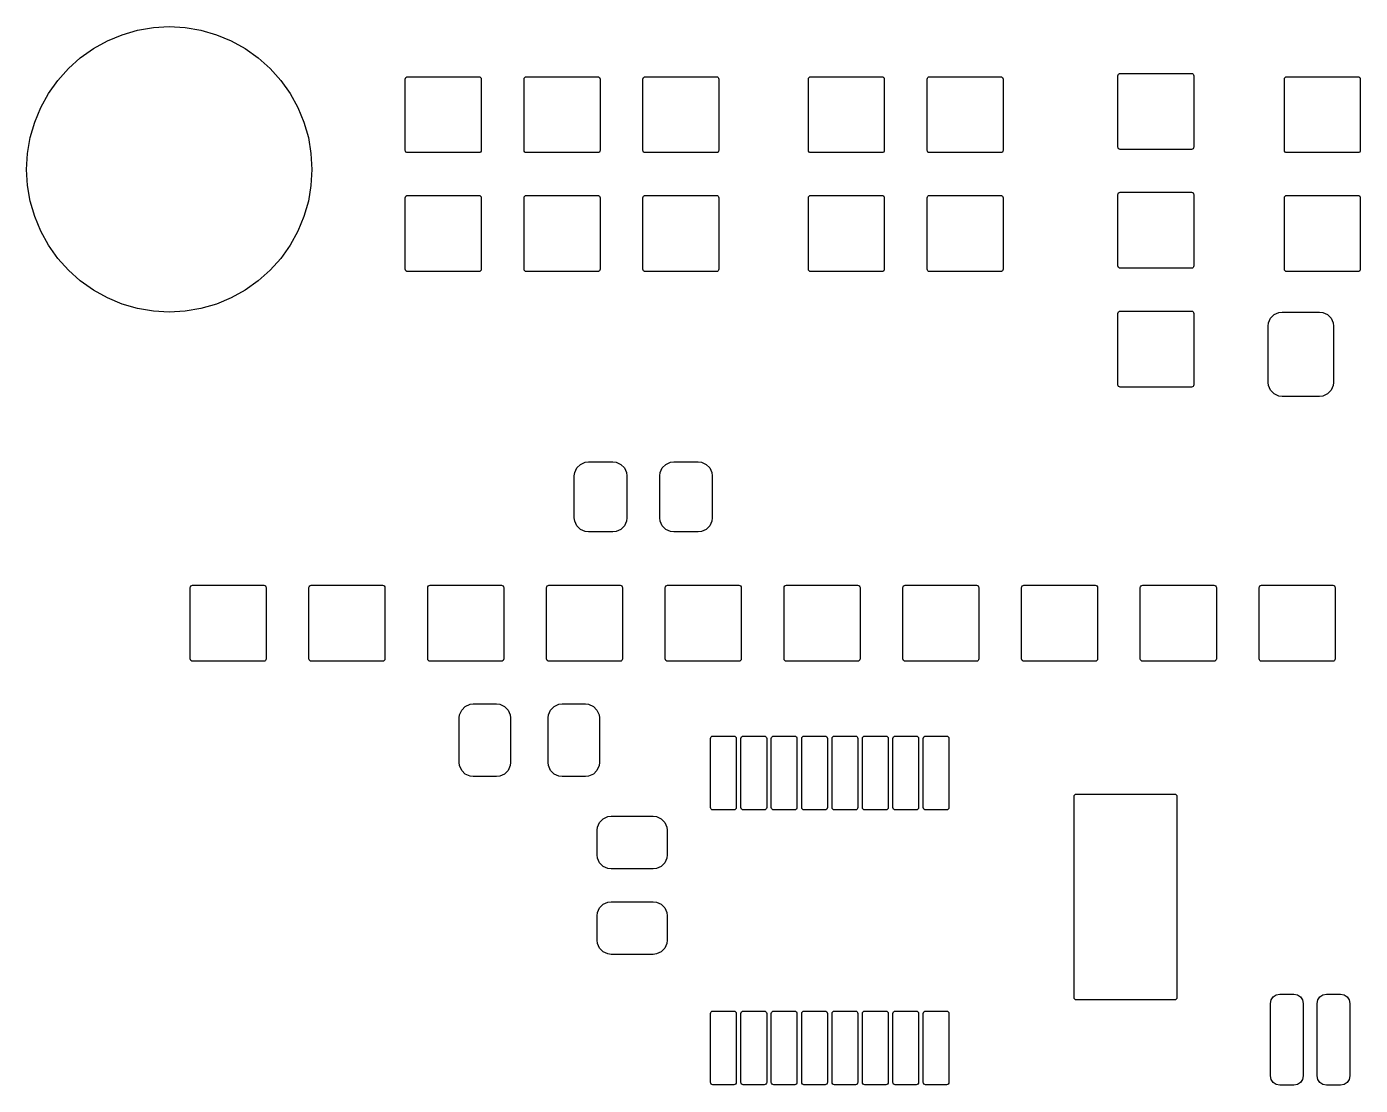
# Model space of a CAD drawing. Extents: x -0.12 to 2.12, y -0.12 to 2.52.
# Drawn here: x -0.12 to 1.003, y 1.631 to 2.522 of the extents above; entities that cross this region are included whole.
import ezdxf

# ---------------------------------------------------------------- set-up
doc = ezdxf.new("R2010")
doc.units = 0
doc.header["$MEASUREMENT"] = 0
doc.layers.add('BLACK', color=7, linetype='CONTINUOUS')

msp = doc.modelspace()

# ---------------------------------------------------------------- linework, layer by layer
at = {"layer": 'BLACK', "linetype": 'CONTINUOUS'}
for p, q in [((-0.0397, 2.5149), (-0.0267, 2.5186)), ((-0.0267, 2.5186), (-0.0134, 2.5209)), ((-0.0134, 2.5209), (0, 2.5217)), ((0, 2.5217), (0.0134, 2.5209)), ((0.0134, 2.5209), (0.0267, 2.5186)), ((0.0267, 2.5186), (0.0397, 2.5149)), ((-0.0639, 2.5032), (-0.0521, 2.5098)), ((-0.0521, 2.5098), (-0.0397, 2.5149)), ((0.0397, 2.5149), (0.0521, 2.5098)), ((0.0521, 2.5098), (0.0639, 2.5032)), ((-0.0849, 2.4865), (-0.0749, 2.4955)), ((-0.0749, 2.4955), (-0.0639, 2.5032)), ((0.0639, 2.5032), (0.0749, 2.4955)), ((0.0749, 2.4955), (0.0849, 2.4865)), ((-0.0939, 2.4764), (-0.0849, 2.4865)), ((0.0849, 2.4865), (0.0939, 2.4764)), ((0.7989, 2.4811), (0.7993, 2.4818)), ((0.7993, 2.4818), (0.8, 2.4822)), ((0.8, 2.4822), (0.8007, 2.4824)), ((0.8007, 2.4824), (0.8607, 2.4824)), ((0.8607, 2.4824), (0.8615, 2.4822)), ((0.8615, 2.4822), (0.8621, 2.4818)), ((0.8621, 2.4818), (0.8625, 2.4811)), ((-0.1017, 2.4655), (-0.0939, 2.4764)), ((0.0939, 2.4764), (0.1017, 2.4655)), ((0.1987, 2.4776), (0.1989, 2.4784)), ((0.1987, 2.4176), (0.1987, 2.4776)), ((0.1989, 2.4784), (0.1993, 2.479)), ((0.1993, 2.479), (0.2, 2.4795)), ((0.2, 2.4795), (0.2007, 2.4796)), ((0.2007, 2.4796), (0.2607, 2.4796)), ((0.2607, 2.4796), (0.2615, 2.4795)), ((0.2615, 2.4795), (0.2621, 2.479)), ((0.2621, 2.479), (0.2625, 2.4784)), ((0.2625, 2.4784), (0.2627, 2.4776)), ((0.2627, 2.4776), (0.2627, 2.4176)), ((0.2987, 2.4776), (0.2989, 2.4784)), ((0.2987, 2.4176), (0.2987, 2.4776)), ((0.2989, 2.4784), (0.2993, 2.479)), ((0.2993, 2.479), (0.3, 2.4795)), ((0.3, 2.4795), (0.3007, 2.4796)), ((0.3007, 2.4796), (0.3607, 2.4796)), ((0.3607, 2.4796), (0.3615, 2.4795)), ((0.3615, 2.4795), (0.3621, 2.479)), ((0.3621, 2.479), (0.3625, 2.4784)), ((0.3625, 2.4784), (0.3627, 2.4776)), ((0.3627, 2.4776), (0.3627, 2.4176)), ((0.3987, 2.4776), (0.3989, 2.4784)), ((0.3987, 2.4176), (0.3987, 2.4776)), ((0.3989, 2.4784), (0.3993, 2.479)), ((0.3993, 2.479), (0.4, 2.4795)), ((0.4, 2.4795), (0.4007, 2.4796)), ((0.4007, 2.4796), (0.4607, 2.4796)), ((0.4607, 2.4796), (0.4615, 2.4795)), ((0.4615, 2.4795), (0.4621, 2.479)), ((0.4621, 2.479), (0.4625, 2.4784)), ((0.4625, 2.4784), (0.4627, 2.4776)), ((0.4627, 2.4776), (0.4627, 2.4176)), ((0.5381, 2.4776), (0.5383, 2.4784)), ((0.5381, 2.4176), (0.5381, 2.4776)), ((0.5383, 2.4784), (0.5387, 2.479)), ((0.5387, 2.479), (0.5393, 2.4795)), ((0.5393, 2.4795), (0.5401, 2.4796)), ((0.5401, 2.4796), (0.6001, 2.4796)), ((0.6001, 2.4796), (0.6008, 2.4795)), ((0.6008, 2.4795), (0.6015, 2.479)), ((0.6015, 2.479), (0.6019, 2.4784)), ((0.6019, 2.4784), (0.602, 2.4776)), ((0.602, 2.4776), (0.602, 2.4176)), ((0.6381, 2.4776), (0.6383, 2.4784)), ((0.6381, 2.4176), (0.6381, 2.4776)), ((0.6383, 2.4784), (0.6387, 2.479)), ((0.6387, 2.479), (0.6393, 2.4795)), ((0.6393, 2.4795), (0.6401, 2.4796)), ((0.6401, 2.4796), (0.7001, 2.4796)), ((0.7001, 2.4796), (0.7008, 2.4795)), ((0.7008, 2.4795), (0.7015, 2.479)), ((0.7015, 2.479), (0.7019, 2.4784)), ((0.7019, 2.4784), (0.702, 2.4776)), ((0.702, 2.4776), (0.702, 2.4176)), ((0.7987, 2.4804), (0.7989, 2.4811)), ((0.7987, 2.4204), (0.7987, 2.4804)), ((0.8625, 2.4811), (0.8627, 2.4804)), ((0.8627, 2.4804), (0.8627, 2.4204)), ((0.9389, 2.4776), (0.939, 2.4784)), ((0.9389, 2.4176), (0.9389, 2.4776)), ((0.939, 2.4784), (0.9395, 2.479)), ((0.9395, 2.479), (0.9401, 2.4795)), ((0.9401, 2.4795), (0.9409, 2.4796)), ((0.9409, 2.4796), (1.0009, 2.4796)), ((1.0009, 2.4796), (1.0016, 2.4795)), ((1.0016, 2.4795), (1.0023, 2.479)), ((1.0023, 2.479), (1.0027, 2.4784)), ((1.0027, 2.4784), (1.0028, 2.4776)), ((1.0028, 2.4776), (1.0028, 2.4176)), ((-0.1082, 2.4537), (-0.1017, 2.4655)), ((0.1017, 2.4655), (0.1082, 2.4537)), ((-0.1133, 2.4412), (-0.1082, 2.4537)), ((0.1082, 2.4537), (0.1133, 2.4412)), ((-0.1171, 2.4283), (-0.1133, 2.4412)), ((0.1133, 2.4412), (0.1171, 2.4283)), ((-0.1193, 2.415), (-0.1171, 2.4283)), ((0.1171, 2.4283), (0.1193, 2.415)), ((-0.1201, 2.4016), (-0.1193, 2.415)), ((0.1193, 2.415), (0.1201, 2.4016)), ((0.1989, 2.4169), (0.1987, 2.4176)), ((0.1993, 2.4162), (0.1989, 2.4169)), ((0.2, 2.4158), (0.1993, 2.4162)), ((0.2007, 2.4157), (0.2, 2.4158)), ((0.2607, 2.4157), (0.2007, 2.4157)), ((0.2615, 2.4158), (0.2607, 2.4157)), ((0.2621, 2.4162), (0.2615, 2.4158)), ((0.2625, 2.4169), (0.2621, 2.4162)), ((0.2627, 2.4176), (0.2625, 2.4169)), ((0.2989, 2.4169), (0.2987, 2.4176)), ((0.2993, 2.4162), (0.2989, 2.4169)), ((0.3, 2.4158), (0.2993, 2.4162)), ((0.3007, 2.4157), (0.3, 2.4158)), ((0.3607, 2.4157), (0.3007, 2.4157)), ((0.3615, 2.4158), (0.3607, 2.4157)), ((0.3621, 2.4162), (0.3615, 2.4158)), ((0.3625, 2.4169), (0.3621, 2.4162)), ((0.3627, 2.4176), (0.3625, 2.4169)), ((0.3989, 2.4169), (0.3987, 2.4176)), ((0.3993, 2.4162), (0.3989, 2.4169)), ((0.4, 2.4158), (0.3993, 2.4162)), ((0.4007, 2.4157), (0.4, 2.4158)), ((0.4607, 2.4157), (0.4007, 2.4157)), ((0.4615, 2.4158), (0.4607, 2.4157)), ((0.4621, 2.4162), (0.4615, 2.4158)), ((0.4625, 2.4169), (0.4621, 2.4162)), ((0.4627, 2.4176), (0.4625, 2.4169)), ((0.5383, 2.4169), (0.5381, 2.4176)), ((0.5387, 2.4162), (0.5383, 2.4169)), ((0.5393, 2.4158), (0.5387, 2.4162)), ((0.5401, 2.4157), (0.5393, 2.4158)), ((0.6001, 2.4157), (0.5401, 2.4157)), ((0.6008, 2.4158), (0.6001, 2.4157)), ((0.6015, 2.4162), (0.6008, 2.4158)), ((0.6019, 2.4169), (0.6015, 2.4162)), ((0.602, 2.4176), (0.6019, 2.4169)), ((0.6383, 2.4169), (0.6381, 2.4176)), ((0.6387, 2.4162), (0.6383, 2.4169)), ((0.6393, 2.4158), (0.6387, 2.4162)), ((0.6401, 2.4157), (0.6393, 2.4158)), ((0.7001, 2.4157), (0.6401, 2.4157)), ((0.7008, 2.4158), (0.7001, 2.4157)), ((0.7015, 2.4162), (0.7008, 2.4158)), ((0.7019, 2.4169), (0.7015, 2.4162)), ((0.702, 2.4176), (0.7019, 2.4169)), ((0.7989, 2.4196), (0.7987, 2.4204)), ((0.7993, 2.419), (0.7989, 2.4196)), ((0.8, 2.4186), (0.7993, 2.419)), ((0.8007, 2.4184), (0.8, 2.4186)), ((0.8607, 2.4184), (0.8007, 2.4184)), ((0.8615, 2.4186), (0.8607, 2.4184)), ((0.8621, 2.419), (0.8615, 2.4186)), ((0.8625, 2.4196), (0.8621, 2.419)), ((0.8627, 2.4204), (0.8625, 2.4196)), ((0.939, 2.4169), (0.9389, 2.4176)), ((0.9395, 2.4162), (0.939, 2.4169)), ((0.9401, 2.4158), (0.9395, 2.4162)), ((0.9409, 2.4157), (0.9401, 2.4158)), ((1.0009, 2.4157), (0.9409, 2.4157)), ((1.0016, 2.4158), (1.0009, 2.4157)), ((1.0023, 2.4162), (1.0016, 2.4158)), ((1.0027, 2.4169), (1.0023, 2.4162)), ((1.0028, 2.4176), (1.0027, 2.4169)), ((-0.1193, 2.3881), (-0.1201, 2.4016)), ((0.1201, 2.4016), (0.1193, 2.3881)), ((-0.1171, 2.3749), (-0.1193, 2.3881)), ((0.1193, 2.3881), (0.1171, 2.3749)), ((0.7987, 2.3804), (0.7989, 2.3811)), ((0.7989, 2.3811), (0.7993, 2.3818)), ((0.7993, 2.3818), (0.8, 2.3822)), ((0.8, 2.3822), (0.8007, 2.3824)), ((0.8007, 2.3824), (0.8607, 2.3824)), ((0.8607, 2.3824), (0.8615, 2.3822)), ((0.8615, 2.3822), (0.8621, 2.3818)), ((0.8621, 2.3818), (0.8625, 2.3811)), ((0.8625, 2.3811), (0.8627, 2.3804)), ((-0.1133, 2.3619), (-0.1171, 2.3749)), ((0.1171, 2.3749), (0.1133, 2.3619)), ((0.1987, 2.3776), (0.1989, 2.3784)), ((0.1987, 2.3176), (0.1987, 2.3776)), ((0.1989, 2.3784), (0.1993, 2.379)), ((0.1993, 2.379), (0.2, 2.3795)), ((0.2, 2.3795), (0.2007, 2.3796)), ((0.2007, 2.3796), (0.2607, 2.3796)), ((0.2607, 2.3796), (0.2615, 2.3795)), ((0.2615, 2.3795), (0.2621, 2.379)), ((0.2621, 2.379), (0.2625, 2.3784)), ((0.2625, 2.3784), (0.2627, 2.3776)), ((0.2627, 2.3776), (0.2627, 2.3176)), ((0.2987, 2.3776), (0.2989, 2.3784)), ((0.2987, 2.3176), (0.2987, 2.3776)), ((0.2989, 2.3784), (0.2993, 2.379)), ((0.2993, 2.379), (0.3, 2.3795)), ((0.3, 2.3795), (0.3007, 2.3796)), ((0.3007, 2.3796), (0.3607, 2.3796)), ((0.3607, 2.3796), (0.3615, 2.3795)), ((0.3615, 2.3795), (0.3621, 2.379)), ((0.3621, 2.379), (0.3625, 2.3784)), ((0.3625, 2.3784), (0.3627, 2.3776)), ((0.3627, 2.3776), (0.3627, 2.3176)), ((0.3987, 2.3776), (0.3989, 2.3784)), ((0.3987, 2.3176), (0.3987, 2.3776)), ((0.3989, 2.3784), (0.3993, 2.379)), ((0.3993, 2.379), (0.4, 2.3795)), ((0.4, 2.3795), (0.4007, 2.3796)), ((0.4007, 2.3796), (0.4607, 2.3796)), ((0.4607, 2.3796), (0.4615, 2.3795)), ((0.4615, 2.3795), (0.4621, 2.379)), ((0.4621, 2.379), (0.4625, 2.3784)), ((0.4625, 2.3784), (0.4627, 2.3776)), ((0.4627, 2.3776), (0.4627, 2.3176)), ((0.5381, 2.3776), (0.5383, 2.3784)), ((0.5381, 2.3176), (0.5381, 2.3776)), ((0.5383, 2.3784), (0.5387, 2.379)), ((0.5387, 2.379), (0.5393, 2.3795)), ((0.5393, 2.3795), (0.5401, 2.3796)), ((0.5401, 2.3796), (0.6001, 2.3796)), ((0.6001, 2.3796), (0.6008, 2.3795)), ((0.6008, 2.3795), (0.6015, 2.379)), ((0.6015, 2.379), (0.6019, 2.3784)), ((0.6019, 2.3784), (0.602, 2.3776)), ((0.602, 2.3776), (0.602, 2.3176)), ((0.6381, 2.3776), (0.6383, 2.3784)), ((0.6381, 2.3176), (0.6381, 2.3776)), ((0.6383, 2.3784), (0.6387, 2.379)), ((0.6387, 2.379), (0.6393, 2.3795)), ((0.6393, 2.3795), (0.6401, 2.3796)), ((0.6401, 2.3796), (0.7001, 2.3796)), ((0.7001, 2.3796), (0.7008, 2.3795)), ((0.7008, 2.3795), (0.7015, 2.379)), ((0.7015, 2.379), (0.7019, 2.3784)), ((0.7019, 2.3784), (0.702, 2.3776)), ((0.702, 2.3776), (0.702, 2.3176)), ((0.7987, 2.3204), (0.7987, 2.3804)), ((0.8627, 2.3804), (0.8627, 2.3204)), ((0.9389, 2.3776), (0.939, 2.3784)), ((0.9389, 2.3176), (0.9389, 2.3776)), ((0.939, 2.3784), (0.9395, 2.379)), ((0.9395, 2.379), (0.9401, 2.3795)), ((0.9401, 2.3795), (0.9409, 2.3796)), ((0.9409, 2.3796), (1.0009, 2.3796)), ((1.0009, 2.3796), (1.0016, 2.3795)), ((1.0016, 2.3795), (1.0023, 2.379)), ((1.0023, 2.379), (1.0027, 2.3784)), ((1.0027, 2.3784), (1.0028, 2.3776)), ((1.0028, 2.3776), (1.0028, 2.3176)), ((-0.1082, 2.3495), (-0.1133, 2.3619)), ((0.1133, 2.3619), (0.1082, 2.3495)), ((-0.1017, 2.3377), (-0.1082, 2.3495)), ((0.1082, 2.3495), (0.1017, 2.3377)), ((-0.0939, 2.3267), (-0.1017, 2.3377)), ((0.1017, 2.3377), (0.0939, 2.3267)), ((-0.0849, 2.3167), (-0.0939, 2.3267)), ((0.0939, 2.3267), (0.0849, 2.3167)), ((-0.0749, 2.3077), (-0.0849, 2.3167)), ((0.0849, 2.3167), (0.0749, 2.3077)), ((0.1989, 2.3169), (0.1987, 2.3176)), ((0.1993, 2.3162), (0.1989, 2.3169)), ((0.2, 2.3158), (0.1993, 2.3162)), ((0.2007, 2.3157), (0.2, 2.3158)), ((0.2607, 2.3157), (0.2007, 2.3157)), ((0.2615, 2.3158), (0.2607, 2.3157)), ((0.2621, 2.3162), (0.2615, 2.3158)), ((0.2625, 2.3169), (0.2621, 2.3162)), ((0.2627, 2.3176), (0.2625, 2.3169)), ((0.2989, 2.3169), (0.2987, 2.3176)), ((0.2993, 2.3162), (0.2989, 2.3169)), ((0.3, 2.3158), (0.2993, 2.3162)), ((0.3007, 2.3157), (0.3, 2.3158)), ((0.3607, 2.3157), (0.3007, 2.3157)), ((0.3615, 2.3158), (0.3607, 2.3157)), ((0.3621, 2.3162), (0.3615, 2.3158)), ((0.3625, 2.3169), (0.3621, 2.3162)), ((0.3627, 2.3176), (0.3625, 2.3169)), ((0.3989, 2.3169), (0.3987, 2.3176)), ((0.3993, 2.3162), (0.3989, 2.3169)), ((0.4, 2.3158), (0.3993, 2.3162)), ((0.4007, 2.3157), (0.4, 2.3158)), ((0.4607, 2.3157), (0.4007, 2.3157)), ((0.4615, 2.3158), (0.4607, 2.3157)), ((0.4621, 2.3162), (0.4615, 2.3158)), ((0.4625, 2.3169), (0.4621, 2.3162)), ((0.4627, 2.3176), (0.4625, 2.3169)), ((0.5383, 2.3169), (0.5381, 2.3176)), ((0.5387, 2.3162), (0.5383, 2.3169)), ((0.5393, 2.3158), (0.5387, 2.3162)), ((0.5401, 2.3157), (0.5393, 2.3158)), ((0.6001, 2.3157), (0.5401, 2.3157)), ((0.6008, 2.3158), (0.6001, 2.3157)), ((0.6015, 2.3162), (0.6008, 2.3158)), ((0.6019, 2.3169), (0.6015, 2.3162)), ((0.602, 2.3176), (0.6019, 2.3169)), ((0.6383, 2.3169), (0.6381, 2.3176)), ((0.6387, 2.3162), (0.6383, 2.3169)), ((0.6393, 2.3158), (0.6387, 2.3162)), ((0.6401, 2.3157), (0.6393, 2.3158)), ((0.7001, 2.3157), (0.6401, 2.3157)), ((0.7008, 2.3158), (0.7001, 2.3157)), ((0.7015, 2.3162), (0.7008, 2.3158)), ((0.7019, 2.3169), (0.7015, 2.3162)), ((0.702, 2.3176), (0.7019, 2.3169)), ((0.7989, 2.3196), (0.7987, 2.3204)), ((0.7993, 2.319), (0.7989, 2.3196)), ((0.8, 2.3186), (0.7993, 2.319)), ((0.8007, 2.3184), (0.8, 2.3186)), ((0.8607, 2.3184), (0.8007, 2.3184)), ((0.8615, 2.3186), (0.8607, 2.3184)), ((0.8621, 2.319), (0.8615, 2.3186)), ((0.8625, 2.3196), (0.8621, 2.319)), ((0.8627, 2.3204), (0.8625, 2.3196)), ((0.939, 2.3169), (0.9389, 2.3176)), ((0.9395, 2.3162), (0.939, 2.3169)), ((0.9401, 2.3158), (0.9395, 2.3162)), ((0.9409, 2.3157), (0.9401, 2.3158)), ((1.0009, 2.3157), (0.9409, 2.3157)), ((1.0016, 2.3158), (1.0009, 2.3157)), ((1.0023, 2.3162), (1.0016, 2.3158)), ((1.0027, 2.3169), (1.0023, 2.3162)), ((1.0028, 2.3176), (1.0027, 2.3169)), ((-0.0639, 2.2999), (-0.0749, 2.3077)), ((0.0749, 2.3077), (0.0639, 2.2999)), ((-0.0521, 2.2934), (-0.0639, 2.2999)), ((-0.0397, 2.2882), (-0.0521, 2.2934)), ((0.0521, 2.2934), (0.0397, 2.2882)), ((0.0639, 2.2999), (0.0521, 2.2934)), ((-0.0267, 2.2845), (-0.0397, 2.2882)), ((-0.0134, 2.2823), (-0.0267, 2.2845)), ((0, 2.2815), (-0.0134, 2.2823)), ((0.0134, 2.2823), (0, 2.2815)), ((0.0267, 2.2845), (0.0134, 2.2823)), ((0.0397, 2.2882), (0.0267, 2.2845)), ((0.7987, 2.2804), (0.7989, 2.2811)), ((0.7987, 2.2204), (0.7987, 2.2804)), ((0.7989, 2.2811), (0.7993, 2.2818)), ((0.7993, 2.2818), (0.8, 2.2822)), ((0.8, 2.2822), (0.8007, 2.2824)), ((0.8007, 2.2824), (0.8607, 2.2824)), ((0.8607, 2.2824), (0.8615, 2.2822)), ((0.8615, 2.2822), (0.8621, 2.2818)), ((0.8621, 2.2818), (0.8625, 2.2811)), ((0.8625, 2.2811), (0.8627, 2.2804)), ((0.8627, 2.2804), (0.8627, 2.2204)), ((0.9303, 2.2794), (0.9343, 2.2812)), ((0.9343, 2.2812), (0.937, 2.2815)), ((0.937, 2.2815), (0.9685, 2.2815)), ((0.9685, 2.2815), (0.9712, 2.2812)), ((0.9712, 2.2812), (0.9752, 2.2794)), ((0.9252, 2.2697), (0.9255, 2.2724)), ((0.9252, 2.2224), (0.9252, 2.2697)), ((0.9255, 2.2724), (0.9273, 2.2764)), ((0.9273, 2.2764), (0.9303, 2.2794)), ((0.9752, 2.2794), (0.9782, 2.2764)), ((0.9782, 2.2764), (0.98, 2.2724)), ((0.98, 2.2724), (0.9803, 2.2697)), ((0.9803, 2.2697), (0.9803, 2.2224)), ((0.7989, 2.2196), (0.7987, 2.2204)), ((0.7993, 2.219), (0.7989, 2.2196)), ((0.8, 2.2186), (0.7993, 2.219)), ((0.8007, 2.2184), (0.8, 2.2186)), ((0.8607, 2.2184), (0.8007, 2.2184)), ((0.8615, 2.2186), (0.8607, 2.2184)), ((0.8621, 2.219), (0.8615, 2.2186)), ((0.8625, 2.2196), (0.8621, 2.219)), ((0.8627, 2.2204), (0.8625, 2.2196)), ((0.9255, 2.2197), (0.9252, 2.2224)), ((0.9273, 2.2158), (0.9255, 2.2197)), ((0.9303, 2.2127), (0.9273, 2.2158)), ((0.9343, 2.2109), (0.9303, 2.2127)), ((0.9752, 2.2127), (0.9712, 2.2109)), ((0.9782, 2.2158), (0.9752, 2.2127)), ((0.98, 2.2197), (0.9782, 2.2158)), ((0.9803, 2.2224), (0.98, 2.2197)), ((0.937, 2.2106), (0.9343, 2.2109)), ((0.9685, 2.2106), (0.937, 2.2106)), ((0.9712, 2.2109), (0.9685, 2.2106)), ((0.341, 2.1437), (0.3414, 2.1464)), ((0.3414, 2.1464), (0.3431, 2.1504)), ((0.3431, 2.1504), (0.3462, 2.1534)), ((0.3462, 2.1534), (0.3502, 2.1552)), ((0.3502, 2.1552), (0.3529, 2.1555)), ((0.3529, 2.1555), (0.3735, 2.1555)), ((0.3735, 2.1555), (0.3762, 2.1552)), ((0.3762, 2.1552), (0.3802, 2.1534)), ((0.3802, 2.1534), (0.3833, 2.1504)), ((0.3833, 2.1504), (0.385, 2.1464)), ((0.385, 2.1464), (0.3853, 2.1437)), ((0.4129, 2.1437), (0.4132, 2.1464)), ((0.4132, 2.1464), (0.415, 2.1504)), ((0.415, 2.1504), (0.418, 2.1534)), ((0.418, 2.1534), (0.422, 2.1552)), ((0.422, 2.1552), (0.4247, 2.1555)), ((0.4247, 2.1555), (0.4454, 2.1555)), ((0.4454, 2.1555), (0.4481, 2.1552)), ((0.4481, 2.1552), (0.452, 2.1534)), ((0.452, 2.1534), (0.4551, 2.1504)), ((0.4551, 2.1504), (0.4569, 2.1464)), ((0.4569, 2.1464), (0.4572, 2.1437)), ((0.341, 2.1083), (0.341, 2.1437)), ((0.3853, 2.1437), (0.3853, 2.1083)), ((0.4129, 2.1083), (0.4129, 2.1437)), ((0.4572, 2.1437), (0.4572, 2.1083)), ((0.3414, 2.1056), (0.341, 2.1083)), ((0.3431, 2.1016), (0.3414, 2.1056)), ((0.3462, 2.0985), (0.3431, 2.1016)), ((0.3833, 2.1016), (0.3802, 2.0985)), ((0.385, 2.1056), (0.3833, 2.1016)), ((0.3853, 2.1083), (0.385, 2.1056)), ((0.4132, 2.1056), (0.4129, 2.1083)), ((0.415, 2.1016), (0.4132, 2.1056)), ((0.418, 2.0985), (0.415, 2.1016)), ((0.4551, 2.1016), (0.452, 2.0985)), ((0.4569, 2.1056), (0.4551, 2.1016)), ((0.4572, 2.1083), (0.4569, 2.1056)), ((0.3502, 2.0968), (0.3462, 2.0985)), ((0.3529, 2.0965), (0.3502, 2.0968)), ((0.3735, 2.0965), (0.3529, 2.0965)), ((0.3762, 2.0968), (0.3735, 2.0965)), ((0.3802, 2.0985), (0.3762, 2.0968)), ((0.422, 2.0968), (0.418, 2.0985)), ((0.4247, 2.0965), (0.422, 2.0968)), ((0.4454, 2.0965), (0.4247, 2.0965)), ((0.4481, 2.0968), (0.4454, 2.0965)), ((0.452, 2.0985), (0.4481, 2.0968)), ((0.0176, 2.0497), (0.0178, 2.0504)), ((0.0176, 1.9897), (0.0176, 2.0497)), ((0.0178, 2.0504), (0.0182, 2.0511)), ((0.0182, 2.0511), (0.0189, 2.0515)), ((0.0189, 2.0515), (0.0196, 2.0517)), ((0.0196, 2.0517), (0.0796, 2.0517)), ((0.0796, 2.0517), (0.0804, 2.0515)), ((0.0804, 2.0515), (0.081, 2.0511)), ((0.081, 2.0511), (0.0814, 2.0504)), ((0.0814, 2.0504), (0.0816, 2.0497)), ((0.0816, 2.0497), (0.0816, 1.9897)), ((0.1176, 2.0497), (0.1178, 2.0504)), ((0.1176, 1.9897), (0.1176, 2.0497)), ((0.1178, 2.0504), (0.1182, 2.0511)), ((0.1182, 2.0511), (0.1189, 2.0515)), ((0.1189, 2.0515), (0.1196, 2.0517)), ((0.1196, 2.0517), (0.1796, 2.0517)), ((0.1796, 2.0517), (0.1804, 2.0515)), ((0.1804, 2.0515), (0.181, 2.0511)), ((0.181, 2.0511), (0.1814, 2.0504)), ((0.1814, 2.0504), (0.1816, 2.0497)), ((0.1816, 2.0497), (0.1816, 1.9897)), ((0.2176, 2.0497), (0.2178, 2.0504)), ((0.2176, 1.9897), (0.2176, 2.0497)), ((0.2178, 2.0504), (0.2182, 2.0511)), ((0.2182, 2.0511), (0.2189, 2.0515)), ((0.2189, 2.0515), (0.2196, 2.0517)), ((0.2196, 2.0517), (0.2796, 2.0517)), ((0.2796, 2.0517), (0.2804, 2.0515)), ((0.2804, 2.0515), (0.281, 2.0511)), ((0.281, 2.0511), (0.2814, 2.0504)), ((0.2814, 2.0504), (0.2816, 2.0497)), ((0.2816, 2.0497), (0.2816, 1.9897)), ((0.3176, 2.0497), (0.3178, 2.0504)), ((0.3176, 1.9897), (0.3176, 2.0497)), ((0.3178, 2.0504), (0.3182, 2.0511)), ((0.3182, 2.0511), (0.3189, 2.0515)), ((0.3189, 2.0515), (0.3196, 2.0517)), ((0.3196, 2.0517), (0.3796, 2.0517)), ((0.3796, 2.0517), (0.3804, 2.0515)), ((0.3804, 2.0515), (0.381, 2.0511)), ((0.381, 2.0511), (0.3814, 2.0504)), ((0.3814, 2.0504), (0.3816, 2.0497)), ((0.3816, 2.0497), (0.3816, 1.9897)), ((0.4176, 2.0497), (0.4178, 2.0504)), ((0.4176, 1.9897), (0.4176, 2.0497)), ((0.4178, 2.0504), (0.4182, 2.0511)), ((0.4182, 2.0511), (0.4189, 2.0515)), ((0.4189, 2.0515), (0.4196, 2.0517)), ((0.4196, 2.0517), (0.4796, 2.0517)), ((0.4796, 2.0517), (0.4804, 2.0515)), ((0.4804, 2.0515), (0.481, 2.0511)), ((0.481, 2.0511), (0.4814, 2.0504)), ((0.4814, 2.0504), (0.4816, 2.0497)), ((0.4816, 2.0497), (0.4816, 1.9897)), ((0.5176, 2.0497), (0.5178, 2.0504)), ((0.5176, 1.9897), (0.5176, 2.0497)), ((0.5178, 2.0504), (0.5182, 2.0511)), ((0.5182, 2.0511), (0.5189, 2.0515)), ((0.5189, 2.0515), (0.5196, 2.0517)), ((0.5196, 2.0517), (0.5796, 2.0517)), ((0.5796, 2.0517), (0.5804, 2.0515)), ((0.5804, 2.0515), (0.581, 2.0511)), ((0.581, 2.0511), (0.5814, 2.0504)), ((0.5814, 2.0504), (0.5816, 2.0497)), ((0.5816, 2.0497), (0.5816, 1.9897)), ((0.6176, 2.0497), (0.6178, 2.0504)), ((0.6176, 1.9897), (0.6176, 2.0497)), ((0.6178, 2.0504), (0.6182, 2.0511)), ((0.6182, 2.0511), (0.6189, 2.0515)), ((0.6189, 2.0515), (0.6196, 2.0517)), ((0.6196, 2.0517), (0.6796, 2.0517)), ((0.6796, 2.0517), (0.6804, 2.0515)), ((0.6804, 2.0515), (0.681, 2.0511)), ((0.681, 2.0511), (0.6814, 2.0504)), ((0.6814, 2.0504), (0.6816, 2.0497)), ((0.6816, 2.0497), (0.6816, 1.9897)), ((0.7176, 2.0497), (0.7178, 2.0504)), ((0.7176, 1.9897), (0.7176, 2.0497)), ((0.7178, 2.0504), (0.7182, 2.0511)), ((0.7182, 2.0511), (0.7189, 2.0515)), ((0.7189, 2.0515), (0.7196, 2.0517)), ((0.7196, 2.0517), (0.7796, 2.0517)), ((0.7796, 2.0517), (0.7804, 2.0515)), ((0.7804, 2.0515), (0.781, 2.0511)), ((0.781, 2.0511), (0.7814, 2.0504)), ((0.7814, 2.0504), (0.7816, 2.0497)), ((0.7816, 2.0497), (0.7816, 1.9897)), ((0.8176, 2.0497), (0.8178, 2.0504)), ((0.8176, 1.9897), (0.8176, 2.0497)), ((0.8178, 2.0504), (0.8182, 2.0511)), ((0.8182, 2.0511), (0.8189, 2.0515)), ((0.8189, 2.0515), (0.8196, 2.0517)), ((0.8196, 2.0517), (0.8796, 2.0517)), ((0.8796, 2.0517), (0.8804, 2.0515)), ((0.8804, 2.0515), (0.881, 2.0511)), ((0.881, 2.0511), (0.8814, 2.0504)), ((0.8814, 2.0504), (0.8816, 2.0497)), ((0.8816, 2.0497), (0.8816, 1.9897)), ((0.9176, 2.0497), (0.9178, 2.0504)), ((0.9176, 1.9897), (0.9176, 2.0497)), ((0.9178, 2.0504), (0.9182, 2.0511)), ((0.9182, 2.0511), (0.9189, 2.0515)), ((0.9189, 2.0515), (0.9196, 2.0517)), ((0.9196, 2.0517), (0.9796, 2.0517)), ((0.9796, 2.0517), (0.9804, 2.0515)), ((0.9804, 2.0515), (0.981, 2.0511)), ((0.981, 2.0511), (0.9814, 2.0504)), ((0.9814, 2.0504), (0.9816, 2.0497)), ((0.9816, 2.0497), (0.9816, 1.9897)), ((0.0178, 1.9889), (0.0176, 1.9897)), ((0.0182, 1.9883), (0.0178, 1.9889)), ((0.0189, 1.9879), (0.0182, 1.9883)), ((0.0196, 1.9877), (0.0189, 1.9879)), ((0.0796, 1.9877), (0.0196, 1.9877)), ((0.0804, 1.9879), (0.0796, 1.9877)), ((0.081, 1.9883), (0.0804, 1.9879)), ((0.0814, 1.9889), (0.081, 1.9883)), ((0.0816, 1.9897), (0.0814, 1.9889)), ((0.1178, 1.9889), (0.1176, 1.9897)), ((0.1182, 1.9883), (0.1178, 1.9889)), ((0.1189, 1.9879), (0.1182, 1.9883)), ((0.1196, 1.9877), (0.1189, 1.9879)), ((0.1796, 1.9877), (0.1196, 1.9877)), ((0.1804, 1.9879), (0.1796, 1.9877)), ((0.181, 1.9883), (0.1804, 1.9879)), ((0.1814, 1.9889), (0.181, 1.9883)), ((0.1816, 1.9897), (0.1814, 1.9889)), ((0.2178, 1.9889), (0.2176, 1.9897)), ((0.2182, 1.9883), (0.2178, 1.9889)), ((0.2189, 1.9879), (0.2182, 1.9883)), ((0.2196, 1.9877), (0.2189, 1.9879)), ((0.2796, 1.9877), (0.2196, 1.9877)), ((0.2804, 1.9879), (0.2796, 1.9877)), ((0.281, 1.9883), (0.2804, 1.9879)), ((0.2814, 1.9889), (0.281, 1.9883)), ((0.2816, 1.9897), (0.2814, 1.9889)), ((0.3178, 1.9889), (0.3176, 1.9897)), ((0.3182, 1.9883), (0.3178, 1.9889)), ((0.3189, 1.9879), (0.3182, 1.9883)), ((0.3196, 1.9877), (0.3189, 1.9879)), ((0.3796, 1.9877), (0.3196, 1.9877)), ((0.3804, 1.9879), (0.3796, 1.9877)), ((0.381, 1.9883), (0.3804, 1.9879)), ((0.3814, 1.9889), (0.381, 1.9883)), ((0.3816, 1.9897), (0.3814, 1.9889)), ((0.4178, 1.9889), (0.4176, 1.9897)), ((0.4182, 1.9883), (0.4178, 1.9889)), ((0.4189, 1.9879), (0.4182, 1.9883)), ((0.4196, 1.9877), (0.4189, 1.9879)), ((0.4796, 1.9877), (0.4196, 1.9877)), ((0.4804, 1.9879), (0.4796, 1.9877)), ((0.481, 1.9883), (0.4804, 1.9879)), ((0.4814, 1.9889), (0.481, 1.9883)), ((0.4816, 1.9897), (0.4814, 1.9889)), ((0.5178, 1.9889), (0.5176, 1.9897)), ((0.5182, 1.9883), (0.5178, 1.9889)), ((0.5189, 1.9879), (0.5182, 1.9883)), ((0.5196, 1.9877), (0.5189, 1.9879)), ((0.5796, 1.9877), (0.5196, 1.9877)), ((0.5804, 1.9879), (0.5796, 1.9877)), ((0.581, 1.9883), (0.5804, 1.9879)), ((0.5814, 1.9889), (0.581, 1.9883)), ((0.5816, 1.9897), (0.5814, 1.9889)), ((0.6178, 1.9889), (0.6176, 1.9897)), ((0.6182, 1.9883), (0.6178, 1.9889)), ((0.6189, 1.9879), (0.6182, 1.9883)), ((0.6196, 1.9877), (0.6189, 1.9879)), ((0.6796, 1.9877), (0.6196, 1.9877)), ((0.6804, 1.9879), (0.6796, 1.9877)), ((0.681, 1.9883), (0.6804, 1.9879)), ((0.6814, 1.9889), (0.681, 1.9883)), ((0.6816, 1.9897), (0.6814, 1.9889)), ((0.7178, 1.9889), (0.7176, 1.9897)), ((0.7182, 1.9883), (0.7178, 1.9889)), ((0.7189, 1.9879), (0.7182, 1.9883)), ((0.7196, 1.9877), (0.7189, 1.9879)), ((0.7796, 1.9877), (0.7196, 1.9877)), ((0.7804, 1.9879), (0.7796, 1.9877)), ((0.781, 1.9883), (0.7804, 1.9879)), ((0.7814, 1.9889), (0.781, 1.9883)), ((0.7816, 1.9897), (0.7814, 1.9889)), ((0.8178, 1.9889), (0.8176, 1.9897)), ((0.8182, 1.9883), (0.8178, 1.9889)), ((0.8189, 1.9879), (0.8182, 1.9883)), ((0.8196, 1.9877), (0.8189, 1.9879)), ((0.8796, 1.9877), (0.8196, 1.9877)), ((0.8804, 1.9879), (0.8796, 1.9877)), ((0.881, 1.9883), (0.8804, 1.9879)), ((0.8814, 1.9889), (0.881, 1.9883)), ((0.8816, 1.9897), (0.8814, 1.9889)), ((0.9178, 1.9889), (0.9176, 1.9897)), ((0.9182, 1.9883), (0.9178, 1.9889)), ((0.9189, 1.9879), (0.9182, 1.9883)), ((0.9196, 1.9877), (0.9189, 1.9879)), ((0.9796, 1.9877), (0.9196, 1.9877)), ((0.9804, 1.9879), (0.9796, 1.9877)), ((0.981, 1.9883), (0.9804, 1.9879)), ((0.9814, 1.9889), (0.981, 1.9883)), ((0.9816, 1.9897), (0.9814, 1.9889)), ((0.2441, 1.94), (0.2444, 1.9427)), ((0.2444, 1.9427), (0.2462, 1.9466)), ((0.2462, 1.9466), (0.2492, 1.9497)), ((0.2492, 1.9497), (0.2532, 1.9515)), ((0.2532, 1.9515), (0.2559, 1.9518)), ((0.2559, 1.9518), (0.2756, 1.9518)), ((0.2756, 1.9518), (0.2783, 1.9515)), ((0.2783, 1.9515), (0.2823, 1.9497)), ((0.2823, 1.9497), (0.2853, 1.9466)), ((0.2853, 1.9466), (0.2871, 1.9427)), ((0.2871, 1.9427), (0.2874, 1.94)), ((0.3189, 1.94), (0.3192, 1.9427)), ((0.3192, 1.9427), (0.321, 1.9466)), ((0.321, 1.9466), (0.324, 1.9497)), ((0.324, 1.9497), (0.328, 1.9515)), ((0.328, 1.9515), (0.3307, 1.9518)), ((0.3307, 1.9518), (0.3504, 1.9518)), ((0.3504, 1.9518), (0.3531, 1.9515)), ((0.3531, 1.9515), (0.3571, 1.9497)), ((0.3571, 1.9497), (0.3601, 1.9466)), ((0.3601, 1.9466), (0.3619, 1.9427)), ((0.3619, 1.9427), (0.3622, 1.94)), ((0.2441, 1.9026), (0.2441, 1.94)), ((0.2874, 1.94), (0.2874, 1.9026)), ((0.3189, 1.9026), (0.3189, 1.94)), ((0.3622, 1.94), (0.3622, 1.9026)), ((0.4557, 1.9227), (0.4559, 1.9235)), ((0.4557, 1.8647), (0.4557, 1.9227)), ((0.4559, 1.9235), (0.4563, 1.9241)), ((0.4563, 1.9241), (0.4569, 1.9246)), ((0.4569, 1.9246), (0.4577, 1.9247)), ((0.4577, 1.9247), (0.4754, 1.9247)), ((0.4754, 1.9247), (0.4761, 1.9246)), ((0.4761, 1.9246), (0.4768, 1.9241)), ((0.4768, 1.9241), (0.4772, 1.9235)), ((0.4772, 1.9235), (0.4774, 1.9227)), ((0.4774, 1.9227), (0.4774, 1.8647)), ((0.4813, 1.9227), (0.4814, 1.9235)), ((0.4813, 1.8647), (0.4813, 1.9227)), ((0.4814, 1.9235), (0.4819, 1.9241)), ((0.4819, 1.9241), (0.4825, 1.9246)), ((0.4825, 1.9246), (0.4833, 1.9247)), ((0.4833, 1.9247), (0.501, 1.9247)), ((0.501, 1.9247), (0.5017, 1.9246)), ((0.5017, 1.9246), (0.5024, 1.9241)), ((0.5024, 1.9241), (0.5028, 1.9235)), ((0.5028, 1.9235), (0.503, 1.9227)), ((0.503, 1.9227), (0.503, 1.8647)), ((0.5069, 1.9227), (0.507, 1.9235)), ((0.5069, 1.8647), (0.5069, 1.9227)), ((0.507, 1.9235), (0.5075, 1.9241)), ((0.5075, 1.9241), (0.5081, 1.9246)), ((0.5081, 1.9246), (0.5089, 1.9247)), ((0.5089, 1.9247), (0.5266, 1.9247)), ((0.5266, 1.9247), (0.5273, 1.9246)), ((0.5273, 1.9246), (0.528, 1.9241)), ((0.528, 1.9241), (0.5284, 1.9235)), ((0.5284, 1.9235), (0.5285, 1.9227)), ((0.5285, 1.9227), (0.5285, 1.8647)), ((0.5325, 1.9227), (0.5326, 1.9235)), ((0.5325, 1.8647), (0.5325, 1.9227)), ((0.5326, 1.9235), (0.5331, 1.9241)), ((0.5331, 1.9241), (0.5337, 1.9246)), ((0.5337, 1.9246), (0.5344, 1.9247)), ((0.5344, 1.9247), (0.5522, 1.9247)), ((0.5522, 1.9247), (0.5529, 1.9246)), ((0.5529, 1.9246), (0.5536, 1.9241)), ((0.5536, 1.9241), (0.554, 1.9235)), ((0.554, 1.9235), (0.5541, 1.9227)), ((0.5541, 1.9227), (0.5541, 1.8647)), ((0.5581, 1.9227), (0.5582, 1.9235)), ((0.5581, 1.8647), (0.5581, 1.9227)), ((0.5582, 1.9235), (0.5586, 1.9241)), ((0.5586, 1.9241), (0.5593, 1.9246)), ((0.5593, 1.9246), (0.56, 1.9247)), ((0.56, 1.9247), (0.5778, 1.9247)), ((0.5778, 1.9247), (0.5785, 1.9246)), ((0.5785, 1.9246), (0.5791, 1.9241)), ((0.5791, 1.9241), (0.5796, 1.9235)), ((0.5796, 1.9235), (0.5797, 1.9227)), ((0.5797, 1.9227), (0.5797, 1.8647)), ((0.5837, 1.9227), (0.5838, 1.9235)), ((0.5837, 1.8647), (0.5837, 1.9227)), ((0.5838, 1.9235), (0.5842, 1.9241)), ((0.5842, 1.9241), (0.5849, 1.9246)), ((0.5849, 1.9246), (0.5856, 1.9247)), ((0.5856, 1.9247), (0.6033, 1.9247)), ((0.6033, 1.9247), (0.6041, 1.9246)), ((0.6041, 1.9246), (0.6047, 1.9241)), ((0.6047, 1.9241), (0.6052, 1.9235)), ((0.6052, 1.9235), (0.6053, 1.9227)), ((0.6053, 1.9227), (0.6053, 1.8647)), ((0.6093, 1.9227), (0.6094, 1.9235)), ((0.6093, 1.8647), (0.6093, 1.9227)), ((0.6094, 1.9235), (0.6098, 1.9241)), ((0.6098, 1.9241), (0.6105, 1.9246)), ((0.6105, 1.9246), (0.6112, 1.9247)), ((0.6112, 1.9247), (0.6289, 1.9247)), ((0.6289, 1.9247), (0.6297, 1.9246)), ((0.6297, 1.9246), (0.6303, 1.9241)), ((0.6303, 1.9241), (0.6308, 1.9235)), ((0.6308, 1.9235), (0.6309, 1.9227)), ((0.6309, 1.9227), (0.6309, 1.8647)), ((0.6348, 1.9227), (0.635, 1.9235)), ((0.6348, 1.8647), (0.6348, 1.9227)), ((0.635, 1.9235), (0.6354, 1.9241)), ((0.6354, 1.9241), (0.6361, 1.9246)), ((0.6361, 1.9246), (0.6368, 1.9247)), ((0.6368, 1.9247), (0.6545, 1.9247)), ((0.6545, 1.9247), (0.6553, 1.9246)), ((0.6553, 1.9246), (0.6559, 1.9241)), ((0.6559, 1.9241), (0.6563, 1.9235)), ((0.6563, 1.9235), (0.6565, 1.9227)), ((0.6565, 1.9227), (0.6565, 1.8647)), ((0.2444, 1.8999), (0.2441, 1.9026)), ((0.2462, 1.8959), (0.2444, 1.8999)), ((0.2871, 1.8999), (0.2853, 1.8959)), ((0.2874, 1.9026), (0.2871, 1.8999)), ((0.3192, 1.8999), (0.3189, 1.9026)), ((0.321, 1.8959), (0.3192, 1.8999)), ((0.3619, 1.8999), (0.3601, 1.8959)), ((0.3622, 1.9026), (0.3619, 1.8999)), ((0.2492, 1.8928), (0.2462, 1.8959)), ((0.2532, 1.8911), (0.2492, 1.8928)), ((0.2559, 1.8907), (0.2532, 1.8911)), ((0.2756, 1.8907), (0.2559, 1.8907)), ((0.2783, 1.8911), (0.2756, 1.8907)), ((0.2823, 1.8928), (0.2783, 1.8911)), ((0.2853, 1.8959), (0.2823, 1.8928)), ((0.324, 1.8928), (0.321, 1.8959)), ((0.328, 1.8911), (0.324, 1.8928)), ((0.3307, 1.8907), (0.328, 1.8911)), ((0.3504, 1.8907), (0.3307, 1.8907)), ((0.3531, 1.8911), (0.3504, 1.8907)), ((0.3571, 1.8928), (0.3531, 1.8911)), ((0.3601, 1.8959), (0.3571, 1.8928)), ((0.762, 1.8748), (0.7624, 1.8754)), ((0.7624, 1.8754), (0.763, 1.8758)), ((0.763, 1.8758), (0.7638, 1.876)), ((0.7638, 1.876), (0.8465, 1.876)), ((0.8465, 1.876), (0.8472, 1.8758)), ((0.8472, 1.8758), (0.8478, 1.8754)), ((0.8478, 1.8754), (0.8483, 1.8748)), ((0.4559, 1.8639), (0.4557, 1.8647)), ((0.4774, 1.8647), (0.4772, 1.8639)), ((0.4814, 1.8639), (0.4813, 1.8647)), ((0.503, 1.8647), (0.5028, 1.8639)), ((0.507, 1.8639), (0.5069, 1.8647)), ((0.5285, 1.8647), (0.5284, 1.8639)), ((0.5326, 1.8639), (0.5325, 1.8647)), ((0.5541, 1.8647), (0.554, 1.8639)), ((0.5582, 1.8639), (0.5581, 1.8647)), ((0.5797, 1.8647), (0.5796, 1.8639)), ((0.5838, 1.8639), (0.5837, 1.8647)), ((0.6053, 1.8647), (0.6052, 1.8639)), ((0.6094, 1.8639), (0.6093, 1.8647)), ((0.6309, 1.8647), (0.6308, 1.8639)), ((0.635, 1.8639), (0.6348, 1.8647)), ((0.6565, 1.8647), (0.6563, 1.8639)), ((0.7618, 1.874), (0.762, 1.8748)), ((0.7618, 1.7047), (0.7618, 1.874)), ((0.8483, 1.8748), (0.8484, 1.874)), ((0.8484, 1.874), (0.8484, 1.7047)), ((0.3623, 1.8521), (0.3654, 1.8552)), ((0.3654, 1.8552), (0.3693, 1.857)), ((0.3693, 1.857), (0.372, 1.8573)), ((0.372, 1.8573), (0.4075, 1.8573)), ((0.4075, 1.8573), (0.4102, 1.857)), ((0.4102, 1.857), (0.4142, 1.8552)), ((0.4142, 1.8552), (0.4172, 1.8521)), ((0.4563, 1.8633), (0.4559, 1.8639)), ((0.4569, 1.8628), (0.4563, 1.8633)), ((0.4577, 1.8627), (0.4569, 1.8628)), ((0.4754, 1.8627), (0.4577, 1.8627)), ((0.4761, 1.8628), (0.4754, 1.8627)), ((0.4768, 1.8633), (0.4761, 1.8628)), ((0.4772, 1.8639), (0.4768, 1.8633)), ((0.4819, 1.8633), (0.4814, 1.8639)), ((0.4825, 1.8628), (0.4819, 1.8633)), ((0.4833, 1.8627), (0.4825, 1.8628)), ((0.501, 1.8627), (0.4833, 1.8627)), ((0.5017, 1.8628), (0.501, 1.8627)), ((0.5024, 1.8633), (0.5017, 1.8628)), ((0.5028, 1.8639), (0.5024, 1.8633)), ((0.5075, 1.8633), (0.507, 1.8639)), ((0.5081, 1.8628), (0.5075, 1.8633)), ((0.5089, 1.8627), (0.5081, 1.8628)), ((0.5266, 1.8627), (0.5089, 1.8627)), ((0.5273, 1.8628), (0.5266, 1.8627)), ((0.528, 1.8633), (0.5273, 1.8628)), ((0.5284, 1.8639), (0.528, 1.8633)), ((0.5331, 1.8633), (0.5326, 1.8639)), ((0.5337, 1.8628), (0.5331, 1.8633)), ((0.5344, 1.8627), (0.5337, 1.8628)), ((0.5522, 1.8627), (0.5344, 1.8627)), ((0.5529, 1.8628), (0.5522, 1.8627)), ((0.5536, 1.8633), (0.5529, 1.8628)), ((0.554, 1.8639), (0.5536, 1.8633)), ((0.5586, 1.8633), (0.5582, 1.8639)), ((0.5593, 1.8628), (0.5586, 1.8633)), ((0.56, 1.8627), (0.5593, 1.8628)), ((0.5778, 1.8627), (0.56, 1.8627)), ((0.5785, 1.8628), (0.5778, 1.8627)), ((0.5791, 1.8633), (0.5785, 1.8628)), ((0.5796, 1.8639), (0.5791, 1.8633)), ((0.5842, 1.8633), (0.5838, 1.8639)), ((0.5849, 1.8628), (0.5842, 1.8633)), ((0.5856, 1.8627), (0.5849, 1.8628)), ((0.6033, 1.8627), (0.5856, 1.8627)), ((0.6041, 1.8628), (0.6033, 1.8627)), ((0.6047, 1.8633), (0.6041, 1.8628)), ((0.6052, 1.8639), (0.6047, 1.8633)), ((0.6098, 1.8633), (0.6094, 1.8639)), ((0.6105, 1.8628), (0.6098, 1.8633)), ((0.6112, 1.8627), (0.6105, 1.8628)), ((0.6289, 1.8627), (0.6112, 1.8627)), ((0.6297, 1.8628), (0.6289, 1.8627)), ((0.6303, 1.8633), (0.6297, 1.8628)), ((0.6308, 1.8639), (0.6303, 1.8633)), ((0.6354, 1.8633), (0.635, 1.8639)), ((0.6361, 1.8628), (0.6354, 1.8633)), ((0.6368, 1.8627), (0.6361, 1.8628)), ((0.6545, 1.8627), (0.6368, 1.8627)), ((0.6553, 1.8628), (0.6545, 1.8627)), ((0.6559, 1.8633), (0.6553, 1.8628)), ((0.6563, 1.8639), (0.6559, 1.8633)), ((0.3602, 1.8455), (0.3605, 1.8482)), ((0.3602, 1.8248), (0.3602, 1.8455)), ((0.3605, 1.8482), (0.3623, 1.8521)), ((0.4172, 1.8521), (0.419, 1.8482)), ((0.419, 1.8482), (0.4193, 1.8455)), ((0.4193, 1.8455), (0.4193, 1.8248)), ((0.3605, 1.8221), (0.3602, 1.8248)), ((0.3623, 1.8181), (0.3605, 1.8221)), ((0.419, 1.8221), (0.4172, 1.8181)), ((0.4193, 1.8248), (0.419, 1.8221)), ((0.3654, 1.8151), (0.3623, 1.8181)), ((0.3693, 1.8133), (0.3654, 1.8151)), ((0.372, 1.813), (0.3693, 1.8133)), ((0.4075, 1.813), (0.372, 1.813)), ((0.4102, 1.8133), (0.4075, 1.813)), ((0.4142, 1.8151), (0.4102, 1.8133)), ((0.4172, 1.8181), (0.4142, 1.8151)), ((0.3693, 1.7851), (0.372, 1.7854)), ((0.372, 1.7854), (0.4075, 1.7854)), ((0.4075, 1.7854), (0.4102, 1.7851)), ((0.3602, 1.7736), (0.3605, 1.7763)), ((0.3605, 1.7763), (0.3623, 1.7803)), ((0.3623, 1.7803), (0.3654, 1.7834)), ((0.3654, 1.7834), (0.3693, 1.7851)), ((0.4102, 1.7851), (0.4142, 1.7834)), ((0.4142, 1.7834), (0.4172, 1.7803)), ((0.4172, 1.7803), (0.419, 1.7763)), ((0.419, 1.7763), (0.4193, 1.7736)), ((0.3602, 1.753), (0.3602, 1.7736)), ((0.4193, 1.7736), (0.4193, 1.753)), ((0.3605, 1.7502), (0.3602, 1.753)), ((0.4193, 1.753), (0.419, 1.7502)), ((0.3623, 1.7463), (0.3605, 1.7502)), ((0.3654, 1.7432), (0.3623, 1.7463)), ((0.3693, 1.7415), (0.3654, 1.7432)), ((0.372, 1.7411), (0.3693, 1.7415)), ((0.4075, 1.7411), (0.372, 1.7411)), ((0.4102, 1.7415), (0.4075, 1.7411)), ((0.4142, 1.7432), (0.4102, 1.7415)), ((0.4172, 1.7463), (0.4142, 1.7432)), ((0.419, 1.7502), (0.4172, 1.7463)), ((0.9295, 1.7054), (0.932, 1.7071)), ((0.932, 1.7071), (0.935, 1.7077)), ((0.935, 1.7077), (0.9469, 1.7077)), ((0.9469, 1.7077), (0.9499, 1.7071)), ((0.9499, 1.7071), (0.9524, 1.7054)), ((0.9688, 1.7054), (0.9714, 1.7071)), ((0.9714, 1.7071), (0.9744, 1.7077)), ((0.9744, 1.7077), (0.9862, 1.7077)), ((0.9862, 1.7077), (0.9892, 1.7071)), ((0.9892, 1.7071), (0.9918, 1.7054)), ((0.762, 1.704), (0.7618, 1.7047)), ((0.7624, 1.7033), (0.762, 1.704)), ((0.763, 1.7029), (0.7624, 1.7033)), ((0.7638, 1.7028), (0.763, 1.7029)), ((0.8465, 1.7028), (0.7638, 1.7028)), ((0.8472, 1.7029), (0.8465, 1.7028)), ((0.8478, 1.7033), (0.8472, 1.7029)), ((0.8483, 1.704), (0.8478, 1.7033)), ((0.8484, 1.7047), (0.8483, 1.704)), ((0.9272, 1.6998), (0.9278, 1.7028)), ((0.9272, 1.6388), (0.9272, 1.6998)), ((0.9278, 1.7028), (0.9295, 1.7054)), ((0.9524, 1.7054), (0.9541, 1.7028)), ((0.9541, 1.7028), (0.9547, 1.6998)), ((0.9547, 1.6998), (0.9547, 1.6388)), ((0.9665, 1.6998), (0.9671, 1.7028)), ((0.9665, 1.6388), (0.9665, 1.6998)), ((0.9671, 1.7028), (0.9688, 1.7054)), ((0.9918, 1.7054), (0.9935, 1.7028)), ((0.9935, 1.7028), (0.9941, 1.6998)), ((0.9941, 1.6998), (0.9941, 1.6388)), ((0.4557, 1.6914), (0.4559, 1.6922)), ((0.4557, 1.6333), (0.4557, 1.6914)), ((0.4559, 1.6922), (0.4563, 1.6928)), ((0.4563, 1.6928), (0.4569, 1.6932)), ((0.4569, 1.6932), (0.4577, 1.6934)), ((0.4577, 1.6934), (0.4754, 1.6934)), ((0.4754, 1.6934), (0.4761, 1.6932)), ((0.4761, 1.6932), (0.4768, 1.6928)), ((0.4768, 1.6928), (0.4772, 1.6922)), ((0.4772, 1.6922), (0.4774, 1.6914)), ((0.4774, 1.6914), (0.4774, 1.6333)), ((0.4813, 1.6914), (0.4814, 1.6922)), ((0.4813, 1.6333), (0.4813, 1.6914)), ((0.4814, 1.6922), (0.4819, 1.6928)), ((0.4819, 1.6928), (0.4825, 1.6932)), ((0.4825, 1.6932), (0.4833, 1.6934)), ((0.4833, 1.6934), (0.501, 1.6934)), ((0.501, 1.6934), (0.5017, 1.6932)), ((0.5017, 1.6932), (0.5024, 1.6928)), ((0.5024, 1.6928), (0.5028, 1.6922)), ((0.5028, 1.6922), (0.503, 1.6914)), ((0.503, 1.6914), (0.503, 1.6333)), ((0.5069, 1.6914), (0.507, 1.6922)), ((0.5069, 1.6333), (0.5069, 1.6914)), ((0.507, 1.6922), (0.5075, 1.6928)), ((0.5075, 1.6928), (0.5081, 1.6932)), ((0.5081, 1.6932), (0.5089, 1.6934)), ((0.5089, 1.6934), (0.5266, 1.6934)), ((0.5266, 1.6934), (0.5273, 1.6932)), ((0.5273, 1.6932), (0.528, 1.6928)), ((0.528, 1.6928), (0.5284, 1.6922)), ((0.5284, 1.6922), (0.5285, 1.6914)), ((0.5285, 1.6914), (0.5285, 1.6333)), ((0.5325, 1.6914), (0.5326, 1.6922)), ((0.5325, 1.6333), (0.5325, 1.6914)), ((0.5326, 1.6922), (0.5331, 1.6928)), ((0.5331, 1.6928), (0.5337, 1.6932)), ((0.5337, 1.6932), (0.5344, 1.6934)), ((0.5344, 1.6934), (0.5522, 1.6934)), ((0.5522, 1.6934), (0.5529, 1.6932)), ((0.5529, 1.6932), (0.5536, 1.6928)), ((0.5536, 1.6928), (0.554, 1.6922)), ((0.554, 1.6922), (0.5541, 1.6914)), ((0.5541, 1.6914), (0.5541, 1.6333)), ((0.5581, 1.6914), (0.5582, 1.6922)), ((0.5581, 1.6333), (0.5581, 1.6914)), ((0.5582, 1.6922), (0.5586, 1.6928)), ((0.5586, 1.6928), (0.5593, 1.6932)), ((0.5593, 1.6932), (0.56, 1.6934)), ((0.56, 1.6934), (0.5778, 1.6934)), ((0.5778, 1.6934), (0.5785, 1.6932)), ((0.5785, 1.6932), (0.5791, 1.6928)), ((0.5791, 1.6928), (0.5796, 1.6922)), ((0.5796, 1.6922), (0.5797, 1.6914)), ((0.5797, 1.6914), (0.5797, 1.6333)), ((0.5837, 1.6914), (0.5838, 1.6922)), ((0.5837, 1.6333), (0.5837, 1.6914)), ((0.5838, 1.6922), (0.5842, 1.6928)), ((0.5842, 1.6928), (0.5849, 1.6932)), ((0.5849, 1.6932), (0.5856, 1.6934)), ((0.5856, 1.6934), (0.6033, 1.6934)), ((0.6033, 1.6934), (0.6041, 1.6932)), ((0.6041, 1.6932), (0.6047, 1.6928)), ((0.6047, 1.6928), (0.6052, 1.6922)), ((0.6052, 1.6922), (0.6053, 1.6914)), ((0.6053, 1.6914), (0.6053, 1.6333)), ((0.6093, 1.6914), (0.6094, 1.6922)), ((0.6093, 1.6333), (0.6093, 1.6914)), ((0.6094, 1.6922), (0.6098, 1.6928)), ((0.6098, 1.6928), (0.6105, 1.6932)), ((0.6105, 1.6932), (0.6112, 1.6934)), ((0.6112, 1.6934), (0.6289, 1.6934)), ((0.6289, 1.6934), (0.6297, 1.6932)), ((0.6297, 1.6932), (0.6303, 1.6928)), ((0.6303, 1.6928), (0.6308, 1.6922)), ((0.6308, 1.6922), (0.6309, 1.6914)), ((0.6309, 1.6914), (0.6309, 1.6333)), ((0.6348, 1.6914), (0.635, 1.6922)), ((0.6348, 1.6333), (0.6348, 1.6914)), ((0.635, 1.6922), (0.6354, 1.6928)), ((0.6354, 1.6928), (0.6361, 1.6932)), ((0.6361, 1.6932), (0.6368, 1.6934)), ((0.6368, 1.6934), (0.6545, 1.6934)), ((0.6545, 1.6934), (0.6553, 1.6932)), ((0.6553, 1.6932), (0.6559, 1.6928)), ((0.6559, 1.6928), (0.6563, 1.6922)), ((0.6563, 1.6922), (0.6565, 1.6914)), ((0.6565, 1.6914), (0.6565, 1.6333)), ((0.4559, 1.6326), (0.4557, 1.6333)), ((0.4563, 1.6319), (0.4559, 1.6326)), ((0.4569, 1.6315), (0.4563, 1.6319)), ((0.4577, 1.6314), (0.4569, 1.6315)), ((0.4754, 1.6314), (0.4577, 1.6314)), ((0.4761, 1.6315), (0.4754, 1.6314)), ((0.4768, 1.6319), (0.4761, 1.6315)), ((0.4772, 1.6326), (0.4768, 1.6319)), ((0.4774, 1.6333), (0.4772, 1.6326)), ((0.4814, 1.6326), (0.4813, 1.6333)), ((0.4819, 1.6319), (0.4814, 1.6326)), ((0.4825, 1.6315), (0.4819, 1.6319)), ((0.4833, 1.6314), (0.4825, 1.6315)), ((0.501, 1.6314), (0.4833, 1.6314)), ((0.5017, 1.6315), (0.501, 1.6314)), ((0.5024, 1.6319), (0.5017, 1.6315)), ((0.5028, 1.6326), (0.5024, 1.6319)), ((0.503, 1.6333), (0.5028, 1.6326)), ((0.507, 1.6326), (0.5069, 1.6333)), ((0.5075, 1.6319), (0.507, 1.6326)), ((0.5081, 1.6315), (0.5075, 1.6319)), ((0.5089, 1.6314), (0.5081, 1.6315)), ((0.5266, 1.6314), (0.5089, 1.6314)), ((0.5273, 1.6315), (0.5266, 1.6314)), ((0.528, 1.6319), (0.5273, 1.6315)), ((0.5284, 1.6326), (0.528, 1.6319)), ((0.5285, 1.6333), (0.5284, 1.6326)), ((0.5326, 1.6326), (0.5325, 1.6333)), ((0.5331, 1.6319), (0.5326, 1.6326)), ((0.5337, 1.6315), (0.5331, 1.6319)), ((0.5344, 1.6314), (0.5337, 1.6315)), ((0.5522, 1.6314), (0.5344, 1.6314)), ((0.5529, 1.6315), (0.5522, 1.6314)), ((0.5536, 1.6319), (0.5529, 1.6315)), ((0.554, 1.6326), (0.5536, 1.6319)), ((0.5541, 1.6333), (0.554, 1.6326)), ((0.5582, 1.6326), (0.5581, 1.6333)), ((0.5586, 1.6319), (0.5582, 1.6326)), ((0.5593, 1.6315), (0.5586, 1.6319)), ((0.56, 1.6314), (0.5593, 1.6315)), ((0.5778, 1.6314), (0.56, 1.6314)), ((0.5785, 1.6315), (0.5778, 1.6314)), ((0.5791, 1.6319), (0.5785, 1.6315)), ((0.5796, 1.6326), (0.5791, 1.6319)), ((0.5797, 1.6333), (0.5796, 1.6326)), ((0.5838, 1.6326), (0.5837, 1.6333)), ((0.5842, 1.6319), (0.5838, 1.6326)), ((0.5849, 1.6315), (0.5842, 1.6319)), ((0.5856, 1.6314), (0.5849, 1.6315)), ((0.6033, 1.6314), (0.5856, 1.6314)), ((0.6041, 1.6315), (0.6033, 1.6314)), ((0.6047, 1.6319), (0.6041, 1.6315)), ((0.6052, 1.6326), (0.6047, 1.6319)), ((0.6053, 1.6333), (0.6052, 1.6326)), ((0.6094, 1.6326), (0.6093, 1.6333)), ((0.6098, 1.6319), (0.6094, 1.6326)), ((0.6105, 1.6315), (0.6098, 1.6319)), ((0.6112, 1.6314), (0.6105, 1.6315)), ((0.6289, 1.6314), (0.6112, 1.6314)), ((0.6297, 1.6315), (0.6289, 1.6314)), ((0.6303, 1.6319), (0.6297, 1.6315)), ((0.6308, 1.6326), (0.6303, 1.6319)), ((0.6309, 1.6333), (0.6308, 1.6326)), ((0.635, 1.6326), (0.6348, 1.6333)), ((0.6354, 1.6319), (0.635, 1.6326)), ((0.6361, 1.6315), (0.6354, 1.6319)), ((0.6368, 1.6314), (0.6361, 1.6315)), ((0.6545, 1.6314), (0.6368, 1.6314)), ((0.6553, 1.6315), (0.6545, 1.6314)), ((0.6559, 1.6319), (0.6553, 1.6315)), ((0.6563, 1.6326), (0.6559, 1.6319)), ((0.6565, 1.6333), (0.6563, 1.6326)), ((0.9278, 1.6358), (0.9272, 1.6388)), ((0.9295, 1.6332), (0.9278, 1.6358)), ((0.932, 1.6315), (0.9295, 1.6332)), ((0.935, 1.6309), (0.932, 1.6315)), ((0.9469, 1.6309), (0.935, 1.6309)), ((0.9499, 1.6315), (0.9469, 1.6309)), ((0.9524, 1.6332), (0.9499, 1.6315)), ((0.9541, 1.6358), (0.9524, 1.6332)), ((0.9547, 1.6388), (0.9541, 1.6358)), ((0.9671, 1.6358), (0.9665, 1.6388)), ((0.9688, 1.6332), (0.9671, 1.6358)), ((0.9714, 1.6315), (0.9688, 1.6332)), ((0.9744, 1.6309), (0.9714, 1.6315)), ((0.9862, 1.6309), (0.9744, 1.6309)), ((0.9892, 1.6315), (0.9862, 1.6309)), ((0.9918, 1.6332), (0.9892, 1.6315)), ((0.9935, 1.6358), (0.9918, 1.6332)), ((0.9941, 1.6388), (0.9935, 1.6358))]:
    msp.add_line(p, q, dxfattribs=at)

doc.saveas('drawing.dxf')
